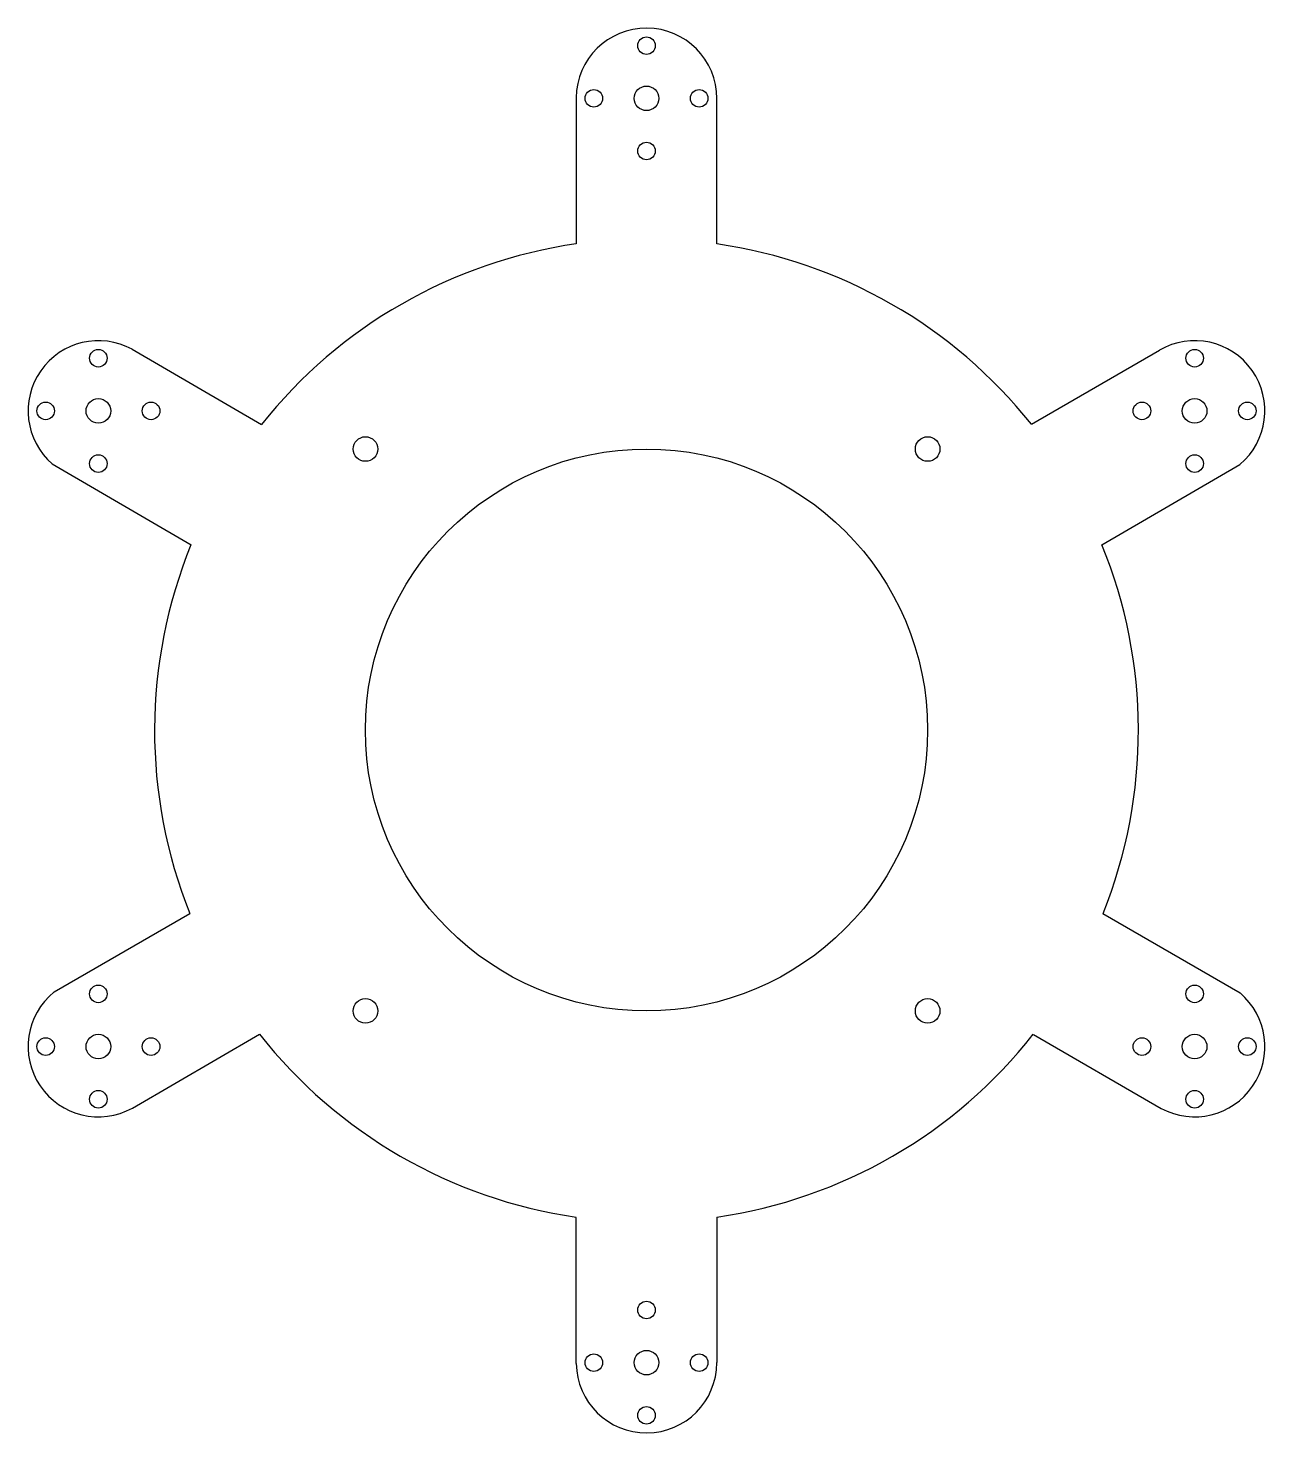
# Model space of a CAD drawing. Extents: x 227 to 403, y 91 to 291.
import ezdxf

# ---------------------------------------------------------------- set-up
doc = ezdxf.new("R2010")
doc.units = 0
doc.layers.add('KEEPOUTLAYER', color=6, linetype='CONTINUOUS')
doc.layers.add('PADHOLELAYER', color=156, linetype='CONTINUOUS')

msp = doc.modelspace()

# ---------------------------------------------------------------- linework, layer by layer
at = {"layer": 'KEEPOUTLAYER'}
for p, q in [((304.5944, 281.182275), (304.600399, 260.381435)), ((324.590199, 260.381435), (324.593938, 281.057474)), ((241.400795, 245.362001), (259.820199, 234.676635)), ((369.370399, 234.702035), (387.580711, 245.2456)), ((230.03893, 229.041145), (249.787199, 217.531635)), ((379.377999, 217.531635), (399.049992, 228.956268)), ((230.304228, 153.867272), (249.609399, 165.055235)), ((379.555799, 165.055235), (399.054488, 153.725999)), ((241.444932, 137.34841), (259.515399, 147.859435)), ((369.649799, 147.834035), (387.838023, 137.296408)), ((304.594753, 100.970342), (304.600399, 121.773635)), ((324.590199, 121.799035), (324.594002, 101.093034))]:
    msp.add_line(p, q, dxfattribs=at)
msp.add_circle((314.594001, 191.166001), 39.999999, dxfattribs=at)
for centre, radius, start, end in [((314.594001, 281.093034), 10, 359.796256, 179.488682), ((314.594001, 191.093034), 70, 98.207283, 141.490678), ((314.594001, 191.093034), 70, 38.524264, 81.790614), ((236.594002, 236.593035), 10, 61.27023, 229.041882), ((392.594003, 236.593035), 10, 310.210595, 120.087972), ((314.5876, 191.090469), 70, 157.806492, 201.834813), ((314.594001, 191.093034), 70, 338.158243, 22.200562), ((236.594002, 146.093035), 10, 128.974715, 299.018565), ((392.594003, 146.093035), 10, 241.601707, 49.755668), ((314.594001, 191.093034), 70, 218.129916, 261.796337), ((314.594001, 191.093034), 70, 278.208733, 321.842212), ((314.594001, 101.093034), 10, 180.702987, 360)]:
    msp.add_arc(centre, radius, start, end, dxfattribs=at)
at = {"layer": 'PADHOLELAYER'}
for centre, radius in [((314.594001, 288.593035), 1.25), ((307.094001, 281.093034), 1.25), ((314.594001, 281.093034), 1.75), ((322.094001, 281.093034), 1.25), ((314.594001, 273.593034), 1.25), ((236.594002, 244.093035), 1.25), ((392.594003, 244.093035), 1.25), ((236.594002, 236.593035), 1.75), ((392.594003, 236.593035), 1.75), ((229.094002, 236.593035), 1.25), ((244.094003, 236.593035), 1.25), ((385.094002, 236.593035), 1.25), ((400.094003, 236.593035), 1.25), ((274.602999, 231.165999), 1.75), ((354.602997, 231.165999), 1.75), ((236.594002, 229.093034), 1.25), ((392.594003, 229.093034), 1.25), ((236.594002, 153.593035), 1.25), ((392.594003, 153.593035), 1.25), ((274.602999, 151.166002), 1.75), ((354.602997, 151.166002), 1.75), ((229.094002, 146.093035), 1.25), ((236.594002, 146.093035), 1.75), ((244.094003, 146.093035), 1.25), ((385.094002, 146.093035), 1.25), ((392.594003, 146.093035), 1.75), ((400.094003, 146.093035), 1.25), ((236.594002, 138.593035), 1.25), ((392.594003, 138.593035), 1.25), ((314.594001, 108.593034), 1.25), ((307.094001, 101.093034), 1.25), ((314.594001, 101.093034), 1.75), ((322.094001, 101.093034), 1.25), ((314.594001, 93.593034), 1.25)]:
    msp.add_circle(centre, radius, dxfattribs=at)

doc.saveas('drawing.dxf')
